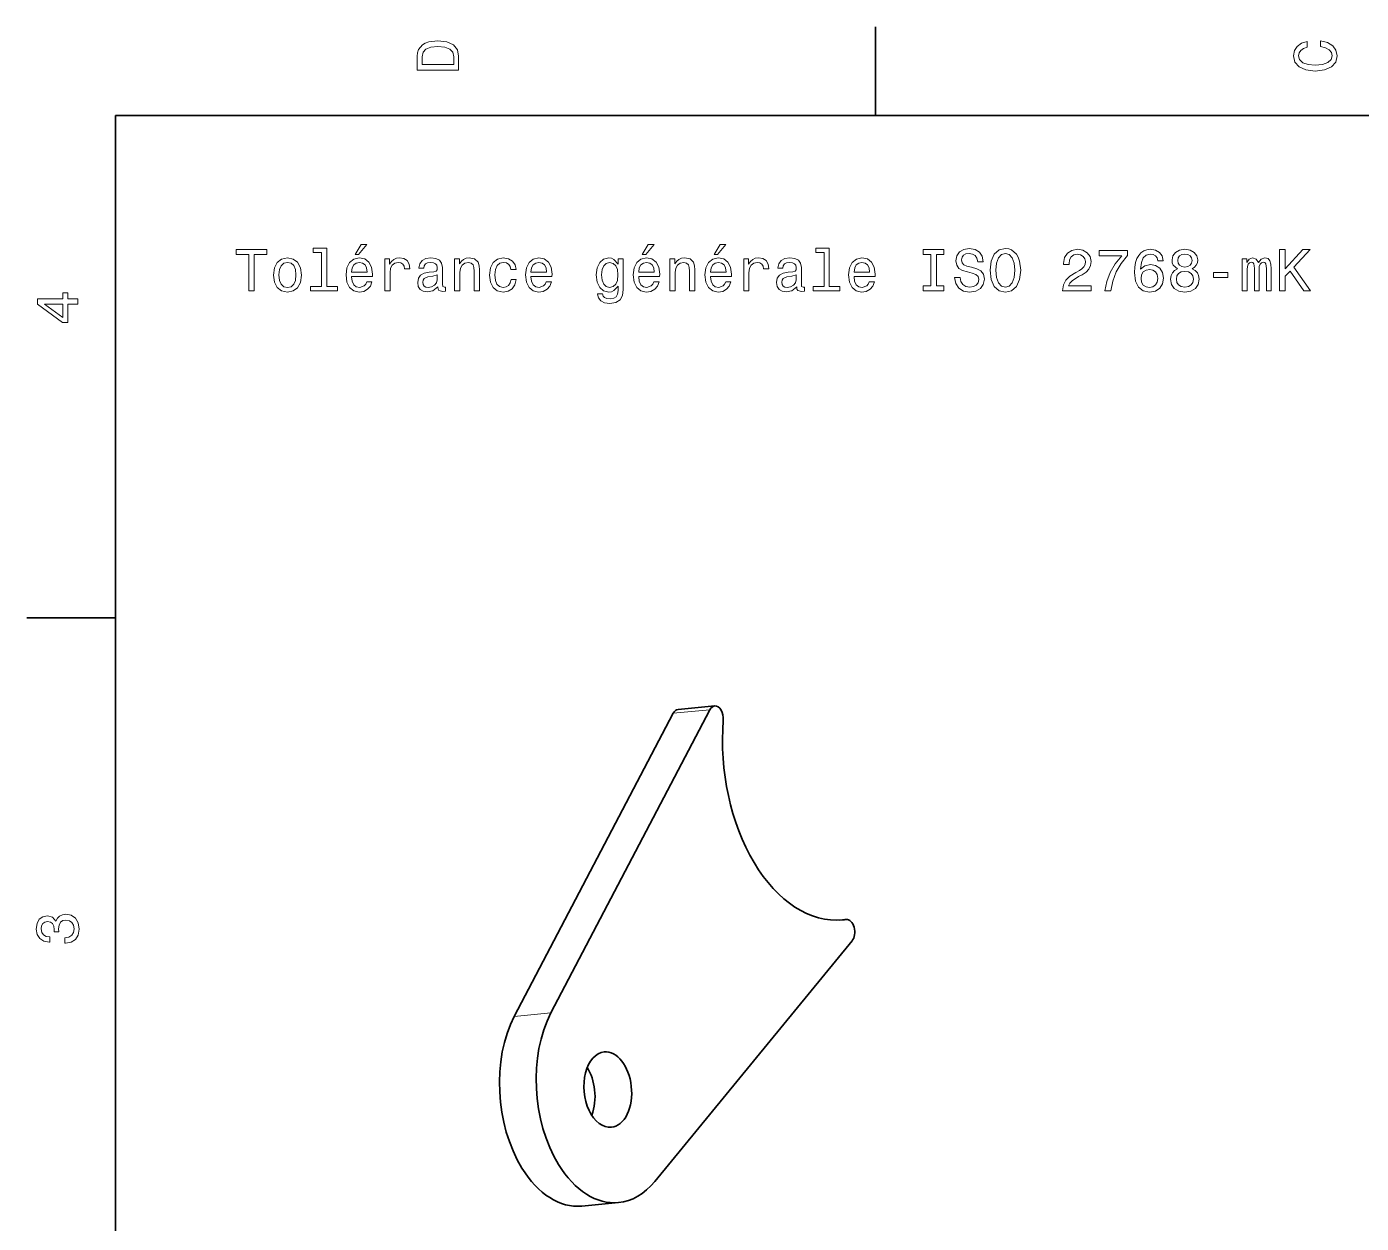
# Model space of a CAD drawing. Extents: x 0 to 297, y 0 to 210.
# Drawn here: x 2.5 to 115.4, y 106.3 to 207.5 of the extents above; entities that cross this region are included whole.
import ezdxf

# ---------------------------------------------------------------- set-up
doc = ezdxf.new("R2010")
doc.units = 0

msp = doc.modelspace()

# ---------------------------------------------------------------- linework, layer by layer
at = {"color": 7, "lineweight": 35, "ltscale": 0.1875}
for p, q in [((74.300003, 200), (74.300003, 207.5)), ((10, 157.5), (2.5, 157.5))]:
    msp.add_line(p, q, dxfattribs=at)
at = {"color": 7, "lineweight": 35}
for p, q in [((287, 200), (10, 200)), ((10, 200), (10, 10)), ((43.735802, 123.788254), (57.182171, 149.42923)), ((46.83712, 124.081123), (60.283489, 149.722107)), ((55.615379, 109.817596), (72.312408, 130.176682))]:
    msp.add_line(p, q, dxfattribs=at)
at = {"color": 7, "lineweight": 13, "ltscale": 0.077878}
for p, q in [((60.283489, 149.722107), (57.182171, 149.42923)), ((43.735802, 123.788254), (46.83712, 124.081123))]:
    msp.add_line(p, q, dxfattribs=at)
at = {"color": 7, "lineweight": 35, "ltscale": 0.077878}
for p, q in [((60.690475, 150.041641), (57.589157, 149.748764)), ((52.549706, 108.033768), (49.448387, 107.740898))]:
    msp.add_line(p, q, dxfattribs=at)
at = {"color": 7, "lineweight": 35, "ltscale": 0.014822}
msp.add_line((71.214752, 131.92627), (71.805023, 131.98201), dxfattribs=at)
at = {"color": 7, "lineweight": 13, "ltscale": 0.014096}
msp.add_line((71.223495, 131.926575), (71.784851, 131.979584), dxfattribs=at)
at = {"color": 7, "lineweight": 13}
for points in [[(35.533215, 204.994965), (35.533215, 203.829971), (39.033215, 203.829971), (39.033215, 204.994965), (38.922264, 205.544678), (38.584366, 205.953171), (38.034657, 206.205338), (37.283215, 206.296112), (36.516644, 206.215424), (36.21405, 206.114563), (35.971977, 205.973343), (35.644165, 205.56485), (35.563473, 205.297562)], [(35.951801, 204.959656), (36.027451, 205.342941), (36.259438, 205.605194), (36.672985, 205.761536), (37.283215, 205.811966), (37.873272, 205.756485), (38.286816, 205.600143), (38.533936, 205.332855), (38.614628, 204.959656), (38.614628, 204.298996), (35.951801, 204.298996)], [(111.93206, 205.817017), (112.35569, 205.716141), (112.658287, 205.549713), (112.844887, 205.317734), (112.905403, 205.045395), (112.814629, 204.71759), (112.54229, 204.460388), (112.098488, 204.28891), (111.483215, 204.233429), (110.872986, 204.28891), (110.424141, 204.455338), (110.151802, 204.71254), (110.055984, 205.045395), (110.106415, 205.287476), (110.247627, 205.494247), (110.474571, 205.655624), (110.787247, 205.766571), (110.787247, 206.245682), (110.308144, 206.094391), (109.94503, 205.832138), (109.718086, 205.474075), (109.637398, 205.045395), (109.763474, 204.510818), (110.116501, 204.10231), (110.696472, 203.840057), (111.483215, 203.749283), (112.269958, 203.840057), (112.84993, 204.10231), (113.208, 204.510818), (113.329041, 205.045395), (113.233215, 205.51442), (112.965927, 205.892654), (112.527161, 206.159943), (111.93206, 206.301163)], [(21.286022, 185.143372), (21.75, 185.143372), (21.75, 188.219742), (22.809078, 188.219742), (22.809078, 188.643372), (20.221903, 188.643372), (20.221903, 188.219742), (21.286022, 188.219742)], [(27.428675, 188.391205), (27.428675, 185.516571), (26.51585, 185.516571), (26.51585, 185.143372), (28.780258, 185.143372), (28.780258, 185.516571), (27.872478, 185.516571), (27.872478, 188.764404), (26.732708, 188.764404), (26.732708, 188.391205)], [(30.278099, 188.219742), (30.575649, 188.219742), (31.276657, 189.077087), (30.782421, 189.077087)], [(54.56628, 188.219742), (54.863831, 188.219742), (55.564838, 189.077087), (55.070602, 189.077087)], [(60.638325, 188.219742), (60.935875, 188.219742), (61.636883, 189.077087), (61.142647, 189.077087)], [(69.932991, 188.391205), (69.932991, 185.516571), (69.020172, 185.516571), (69.020172, 185.143372), (71.284576, 185.143372), (71.284576, 185.516571), (70.376801, 185.516571), (70.376801, 188.764404), (69.23703, 188.764404), (69.23703, 188.391205)], [(78.970451, 185.567001), (78.324921, 185.567001), (78.324921, 185.143372), (80.079964, 185.143372), (80.079964, 185.567001), (79.434433, 185.567001), (79.434433, 188.219742), (80.079964, 188.219742), (80.079964, 188.643372), (78.324921, 188.643372), (78.324921, 188.219742), (78.970451, 188.219742)], [(81.441635, 186.298264), (80.982697, 186.298264), (81.083565, 185.763687), (81.335724, 185.370316), (81.724052, 185.133286), (82.24855, 185.047546), (82.768005, 185.128235), (83.156326, 185.350143), (83.40345, 185.69812), (83.494232, 186.157059), (83.418579, 186.570602), (83.206764, 186.837891), (82.863823, 187.014404), (82.404892, 187.145538), (82.01152, 187.241348), (81.754318, 187.35231), (81.608063, 187.513687), (81.562668, 187.765854), (81.608063, 187.992798), (81.739182, 188.164261), (81.940918, 188.280258), (82.218292, 188.320602), (82.50071, 188.270172), (82.72261, 188.134003), (82.868866, 187.907059), (82.939468, 187.599426), (83.398407, 187.599426), (83.398407, 187.609512), (83.317719, 188.083572), (83.080681, 188.4366), (82.707481, 188.658508), (82.203156, 188.734146), (81.749268, 188.658508), (81.39624, 188.446686), (81.169296, 188.118881), (81.088608, 187.695251), (81.154167, 187.317001), (81.34581, 187.059799), (81.648407, 186.888321), (82.061951, 186.757202), (82.470451, 186.641205), (82.778091, 186.530258), (82.964691, 186.368881), (83.030251, 186.106628), (82.969727, 185.83934), (82.813393, 185.637604), (82.576355, 185.51152), (82.268723, 185.471176), (81.925781, 185.526657), (81.663536, 185.688034), (81.497108, 185.950287)], [(83.978378, 186.893372), (84.069153, 186.106628), (84.331398, 185.526657), (84.739906, 185.168594), (85.274483, 185.047546), (85.804024, 185.168594), (86.217567, 185.526657), (86.47477, 186.106628), (86.570595, 186.893372), (86.47477, 187.675079), (86.363823, 187.992798), (86.217567, 188.255035), (85.804024, 188.613113), (85.551865, 188.703888), (85.274483, 188.739197), (84.734863, 188.613113), (84.326355, 188.260086), (84.069153, 187.680115)], [(90.115982, 185.143372), (92.521606, 185.143372), (92.521606, 185.577087), (90.620308, 185.577087), (90.726219, 185.814117), (90.907776, 186.010803), (91.467567, 186.368881), (91.765121, 186.520172), (92.097977, 186.73703), (92.335007, 186.989197), (92.471176, 187.286743), (92.521606, 187.624634), (92.435867, 188.048264), (92.198837, 188.381119), (91.835724, 188.592941), (91.366707, 188.668594), (90.882553, 188.582855), (90.514404, 188.345825), (90.277367, 187.967575), (90.196678, 187.468292), (90.196678, 187.39769), (90.655609, 187.39769), (90.655609, 187.438034), (90.700996, 187.780975), (90.837166, 188.033142), (91.054024, 188.194519), (91.341492, 188.25), (91.633995, 188.19957), (91.850853, 188.073486), (91.992065, 187.876801), (92.042496, 187.629684), (92.007195, 187.39769), (91.911377, 187.201004), (91.749992, 187.029541), (91.528091, 186.878235), (91.230537, 186.716858), (90.736305, 186.404175), (90.388321, 186.07132), (90.181549, 185.667862), (90.115982, 185.158508)], [(93.681549, 185.143372), (94.190918, 185.143372), (94.357346, 185.97551), (94.649849, 186.752167), (95.063393, 187.473343), (95.60302, 188.149139), (95.60302, 188.567719), (93.202446, 188.567719), (93.202446, 188.108795), (95.118874, 188.108795), (94.564117, 187.427948), (94.145531, 186.716858), (93.85302, 185.960373)], [(98.62896, 187.700287), (98.533142, 188.108795), (98.311234, 188.411377), (97.9683, 188.603027), (97.52449, 188.668594), (97.226944, 188.633286), (96.969734, 188.53746), (96.74279, 188.381119), (96.551147, 188.159225), (96.399857, 187.881851), (96.288902, 187.543945), (96.2183, 187.145538), (96.198128, 186.696686), (96.278816, 185.980545), (96.525932, 185.46109), (96.924347, 185.148422), (97.469017, 185.042511), (97.958214, 185.133286), (98.331413, 185.370316), (98.573486, 185.743515), (98.659218, 186.217575), (98.573486, 186.696686), (98.341499, 187.064835), (97.983429, 187.296829), (97.539619, 187.377518), (97.060516, 187.276657), (96.702446, 186.989197), (96.778099, 187.543945), (96.939476, 187.942368), (97.1866, 188.179398), (97.529533, 188.260086), (97.7817, 188.219742), (97.973343, 188.113831), (98.099419, 187.937317), (98.164986, 187.700287)], [(99.829254, 187.029541), (99.572044, 186.888321), (99.395531, 186.691635), (99.284584, 186.444519), (99.249283, 186.146973), (99.329971, 185.69812), (99.561958, 185.350143), (99.940201, 185.128235), (100.454613, 185.042511), (100.963974, 185.128235), (101.342216, 185.350143), (101.574211, 185.69812), (101.659943, 186.146973), (101.619598, 186.444519), (101.513687, 186.691635), (101.33213, 186.888321), (101.079971, 187.029541), (101.2817, 187.150574), (101.422913, 187.317001), (101.508644, 187.518738), (101.538902, 187.765854), (101.458214, 188.123917), (101.246399, 188.411377), (100.903458, 188.597977), (100.454613, 188.668594), (100.000717, 188.597977), (99.657784, 188.411377), (99.440926, 188.123917), (99.365273, 187.765854), (99.390488, 187.518738), (99.476227, 187.317001)], [(108.468307, 185.143372), (108.932289, 185.143372), (108.932289, 186.389053), (109.345833, 186.832855), (110.520905, 185.143372), (111.085747, 185.143372), (109.673637, 187.170746), (111.045395, 188.643372), (110.430122, 188.643372), (108.932289, 187.02449), (108.932289, 188.643372), (108.468307, 188.643372)], [(23.378963, 186.494949), (23.459654, 185.879684), (23.691643, 185.425797), (24.059799, 185.143372), (24.554035, 185.047546), (25.043228, 185.143372), (25.411383, 185.420746), (25.643372, 185.874634), (25.729107, 186.494949), (25.643372, 187.110229), (25.411383, 187.569168), (25.043228, 187.846542), (24.554035, 187.947403), (24.059799, 187.846542), (23.691643, 187.564117), (23.459654, 187.110229)], [(23.832853, 186.5), (23.878242, 186.953888), (24.019453, 187.281708), (24.246399, 187.483429), (24.554035, 187.554031), (24.856628, 187.483429), (25.083574, 187.286743), (25.224785, 186.953888), (25.275215, 186.5), (25.224785, 186.041061), (25.083574, 185.708206), (24.856628, 185.506485), (24.554035, 185.440918), (24.246399, 185.506485), (24.019453, 185.708206), (23.878242, 186.041061)], [(29.970461, 186.368881), (31.745678, 186.368881), (31.750721, 186.575653), (31.670029, 187.155624), (31.448128, 187.58934), (31.0951, 187.851578), (30.62608, 187.947403), (30.167149, 187.846542), (29.814121, 187.564117), (29.587177, 187.105194), (29.506485, 186.5), (29.582134, 185.879684), (29.809078, 185.425797), (30.157061, 185.143372), (30.61095, 185.047546), (31.004322, 185.113113), (31.327089, 185.284576), (31.564121, 185.556915), (31.700289, 185.920029), (31.261528, 185.920029), (31.17075, 185.718292), (31.039625, 185.567001), (30.666428, 185.445969), (30.378963, 185.501434), (30.162104, 185.677948), (30.020893, 185.965424), (29.970461, 186.353745)], [(29.970461, 186.742081), (30.025936, 187.090057), (30.162104, 187.34726), (30.368877, 187.503601), (30.641211, 187.559082), (30.908501, 187.503601), (31.115274, 187.34726), (31.241356, 187.090057), (31.286743, 186.742081)], [(32.784584, 185.143372), (33.228386, 185.143372), (33.228386, 186.691635), (33.273773, 187.064835), (33.409943, 187.332138), (33.631844, 187.493515), (33.929394, 187.548996), (34.151299, 187.513687), (34.317722, 187.412827), (34.418587, 187.241348), (34.453892, 187.009369), (34.90274, 187.009369), (34.84222, 187.417862), (34.675793, 187.710373), (34.398415, 187.886887), (34.020172, 187.947403), (33.76297, 187.907059), (33.541065, 187.806198), (33.344379, 187.63472), (33.188042, 187.40274), (33.188042, 187.851578), (32.784584, 187.851578)], [(37.26297, 185.496399), (37.26297, 185.481262), (37.288185, 185.309799), (37.363831, 185.188766), (37.681557, 185.092941), (37.928673, 185.133286), (37.928673, 185.476227), (37.822769, 185.46109), (37.681557, 185.526657), (37.656342, 185.728394), (37.656342, 187.130402), (37.595821, 187.48848), (37.419312, 187.740631), (37.111671, 187.891937), (36.677956, 187.947403), (36.254326, 187.886887), (35.941643, 187.715424), (35.744957, 187.44812), (35.679398, 187.095108), (35.679398, 187.064835), (36.077812, 187.064835), (36.113113, 187.276657), (36.224064, 187.427948), (36.405621, 187.518738), (36.662827, 187.554031), (36.909943, 187.528824), (37.086456, 187.453171), (37.192364, 187.322052), (37.227669, 187.140488), (37.207493, 186.92868), (37.126801, 186.822769), (36.925072, 186.772339), (36.546829, 186.731995), (36.113113, 186.641205), (35.805477, 186.479828), (35.62392, 186.227661), (35.568443, 185.854462), (35.618877, 185.521606), (35.775215, 185.27449), (36.027378, 185.118149), (36.375359, 185.062683), (36.844383, 185.168594)], [(38.690201, 185.143372), (39.134007, 185.143372), (39.134007, 186.706772), (39.179398, 187.064835), (39.325649, 187.327087), (39.552593, 187.48848), (39.855186, 187.548996), (40.097263, 187.498566), (40.248558, 187.362396), (40.324207, 187.135452), (40.349426, 186.832855), (40.349426, 185.143372), (40.793228, 185.143372), (40.793228, 186.92363), (40.773056, 187.281708), (40.682278, 187.579254), (40.384727, 187.851578), (39.92075, 187.947403), (39.663544, 187.912109), (39.446686, 187.816284), (39.260086, 187.654892), (39.113831, 187.438034), (39.113831, 187.851578), (38.690201, 187.851578)], [(43.451012, 186.953888), (43.889771, 186.953888), (43.798992, 187.357346), (43.582134, 187.675079), (43.24424, 187.871765), (42.805477, 187.947403), (42.321327, 187.846542), (41.953171, 187.564117), (41.721184, 187.105194), (41.640491, 186.489914), (41.716141, 185.879684), (41.943085, 185.425797), (42.301155, 185.143372), (42.790348, 185.047546), (43.224068, 185.123199), (43.561962, 185.335007), (43.793949, 185.667862), (43.894814, 186.111664), (43.471184, 186.111664), (43.395535, 185.829254), (43.254326, 185.617432), (43.052597, 185.486313), (42.805477, 185.445969), (42.497841, 185.51152), (42.27594, 185.713257), (42.139771, 186.041061), (42.094383, 186.505035), (42.139771, 186.958939), (42.280983, 187.286743), (42.507927, 187.48848), (42.805477, 187.559082), (43.067726, 187.513687), (43.264412, 187.39769), (43.395535, 187.206055)], [(45.150578, 186.368881), (46.925793, 186.368881), (46.930836, 186.575653), (46.850143, 187.155624), (46.628242, 187.58934), (46.275215, 187.851578), (45.806198, 187.947403), (45.347263, 187.846542), (44.99424, 187.564117), (44.767292, 187.105194), (44.6866, 186.5), (44.762249, 185.879684), (44.989193, 185.425797), (45.337177, 185.143372), (45.791069, 185.047546), (46.184441, 185.113113), (46.507206, 185.284576), (46.74424, 185.556915), (46.880402, 185.920029), (46.441643, 185.920029), (46.350864, 185.718292), (46.219742, 185.567001), (45.846542, 185.445969), (45.559078, 185.501434), (45.34222, 185.677948), (45.201012, 185.965424), (45.150578, 186.353745)], [(45.150578, 186.742081), (45.206055, 187.090057), (45.34222, 187.34726), (45.548992, 187.503601), (45.821327, 187.559082), (46.088615, 187.503601), (46.295387, 187.34726), (46.421471, 187.090057), (46.466858, 186.742081)], [(52.942364, 185.264404), (52.942364, 187.851578), (52.51873, 187.851578), (52.51873, 187.412827), (52.17075, 187.811234), (51.958931, 187.912109), (51.721901, 187.947403), (51.293228, 187.846542), (50.960373, 187.564117), (50.743515, 187.110229), (50.667866, 186.5), (50.743515, 185.88472), (50.960373, 185.430832), (51.293228, 185.143372), (51.721901, 185.047546), (51.963974, 185.082855), (52.165707, 185.17363), (52.51873, 185.556915), (52.51873, 185.17363), (52.478386, 184.871033), (52.367435, 184.654175), (52.155617, 184.528091), (51.837894, 184.482712), (51.560516, 184.51297), (51.363831, 184.588623), (51.247837, 184.719742), (51.212536, 184.896255), (50.783859, 184.896255), (50.783859, 184.876083), (50.849422, 184.553314), (51.051151, 184.311234), (51.373917, 184.154892), (51.812679, 184.099426), (52.337173, 184.175079), (52.685158, 184.386887), (52.881844, 184.755051)], [(51.126801, 186.5), (51.172188, 186.948853), (51.308357, 187.281708), (51.520172, 187.478394), (51.802593, 187.548996), (52.100143, 187.478394), (52.322044, 187.281708), (52.458214, 186.948853), (52.508644, 186.5), (52.458214, 186.041061), (52.322044, 185.713257), (52.100143, 185.51152), (51.802593, 185.445969), (51.520172, 185.51152), (51.308357, 185.713257), (51.172188, 186.046112)], [(54.258644, 186.368881), (56.033859, 186.368881), (56.038902, 186.575653), (55.95821, 187.155624), (55.736309, 187.58934), (55.383282, 187.851578), (54.914265, 187.947403), (54.45533, 187.846542), (54.102303, 187.564117), (53.875359, 187.105194), (53.794666, 186.5), (53.870316, 185.879684), (54.09726, 185.425797), (54.445244, 185.143372), (54.899132, 185.047546), (55.292507, 185.113113), (55.615273, 185.284576), (55.852303, 185.556915), (55.988472, 185.920029), (55.549709, 185.920029), (55.458931, 185.718292), (55.327808, 185.567001), (54.954609, 185.445969), (54.667145, 185.501434), (54.450287, 185.677948), (54.309074, 185.965424), (54.258644, 186.353745)], [(54.258644, 186.742081), (54.314117, 187.090057), (54.450287, 187.34726), (54.657059, 187.503601), (54.929394, 187.559082), (55.196686, 187.503601), (55.403458, 187.34726), (55.529537, 187.090057), (55.574924, 186.742081)], [(56.906338, 185.143372), (57.35014, 185.143372), (57.35014, 186.706772), (57.395531, 187.064835), (57.541782, 187.327087), (57.76873, 187.48848), (58.071323, 187.548996), (58.313396, 187.498566), (58.464695, 187.362396), (58.540344, 187.135452), (58.565559, 186.832855), (58.565559, 185.143372), (59.009365, 185.143372), (59.009365, 186.92363), (58.989189, 187.281708), (58.898411, 187.579254), (58.600861, 187.851578), (58.136887, 187.947403), (57.879681, 187.912109), (57.662823, 187.816284), (57.476223, 187.654892), (57.329967, 187.438034), (57.329967, 187.851578), (56.906338, 187.851578)], [(60.330688, 186.368881), (62.105904, 186.368881), (62.110947, 186.575653), (62.030254, 187.155624), (61.808353, 187.58934), (61.455326, 187.851578), (60.986309, 187.947403), (60.527374, 187.846542), (60.174347, 187.564117), (59.947403, 187.105194), (59.866711, 186.5), (59.94236, 185.879684), (60.169304, 185.425797), (60.517288, 185.143372), (60.971176, 185.047546), (61.364552, 185.113113), (61.687317, 185.284576), (61.924347, 185.556915), (62.060516, 185.920029), (61.621754, 185.920029), (61.530975, 185.718292), (61.399853, 185.567001), (61.026653, 185.445969), (60.739189, 185.501434), (60.522331, 185.677948), (60.381119, 185.965424), (60.330688, 186.353745)], [(60.330688, 186.742081), (60.386162, 187.090057), (60.522331, 187.34726), (60.729103, 187.503601), (61.001438, 187.559082), (61.26873, 187.503601), (61.475502, 187.34726), (61.601582, 187.090057), (61.646969, 186.742081)], [(63.14481, 185.143372), (63.588612, 185.143372), (63.588612, 186.691635), (63.634003, 187.064835), (63.770168, 187.332138), (63.992069, 187.493515), (64.289619, 187.548996), (64.51152, 187.513687), (64.677948, 187.412827), (64.778809, 187.241348), (64.814117, 187.009369), (65.262962, 187.009369), (65.202446, 187.417862), (65.036018, 187.710373), (64.758636, 187.886887), (64.380402, 187.947403), (64.123199, 187.907059), (63.901291, 187.806198), (63.704605, 187.63472), (63.548267, 187.40274), (63.548267, 187.851578), (63.14481, 187.851578)], [(67.623192, 185.496399), (67.623192, 185.481262), (67.648407, 185.309799), (67.72406, 185.188766), (68.041779, 185.092941), (68.288895, 185.133286), (68.288895, 185.476227), (68.182991, 185.46109), (68.041779, 185.526657), (68.016563, 185.728394), (68.016563, 187.130402), (67.956047, 187.48848), (67.779533, 187.740631), (67.471893, 187.891937), (67.038177, 187.947403), (66.614548, 187.886887), (66.301865, 187.715424), (66.105179, 187.44812), (66.039619, 187.095108), (66.039619, 187.064835), (66.438034, 187.064835), (66.473343, 187.276657), (66.58429, 187.427948), (66.765846, 187.518738), (67.023048, 187.554031), (67.270172, 187.528824), (67.446686, 187.453171), (67.552589, 187.322052), (67.587891, 187.140488), (67.567719, 186.92868), (67.48703, 186.822769), (67.285294, 186.772339), (66.907059, 186.731995), (66.473343, 186.641205), (66.165695, 186.479828), (65.984146, 186.227661), (65.928665, 185.854462), (65.979103, 185.521606), (66.135437, 185.27449), (66.387604, 185.118149), (66.73558, 185.062683), (67.204605, 185.168594)], [(72.474777, 186.368881), (74.249992, 186.368881), (74.255035, 186.575653), (74.174347, 187.155624), (73.952438, 187.58934), (73.599411, 187.851578), (73.130402, 187.947403), (72.671463, 187.846542), (72.318436, 187.564117), (72.091492, 187.105194), (72.010803, 186.5), (72.086449, 185.879684), (72.313393, 185.425797), (72.661377, 185.143372), (73.115265, 185.047546), (73.508636, 185.113113), (73.831406, 185.284576), (74.068436, 185.556915), (74.204605, 185.920029), (73.765839, 185.920029), (73.675064, 185.718292), (73.543945, 185.567001), (73.170746, 185.445969), (72.883278, 185.501434), (72.66642, 185.677948), (72.525208, 185.965424), (72.474777, 186.353745)], [(72.474777, 186.742081), (72.530251, 187.090057), (72.66642, 187.34726), (72.873192, 187.503601), (73.145523, 187.559082), (73.412819, 187.503601), (73.619591, 187.34726), (73.745667, 187.090057), (73.791061, 186.742081)], [(84.462524, 186.893372), (84.517998, 187.503601), (84.684425, 187.952454), (84.941635, 188.224777), (85.274483, 188.320602), (85.602295, 188.224777), (85.859497, 187.947403), (86.025925, 187.498566), (86.086441, 186.893372), (86.025925, 186.283142), (85.859497, 185.83429), (85.602295, 185.561966), (85.274483, 185.471176), (84.941635, 185.561966), (84.684425, 185.83429), (84.517998, 186.278091)], [(99.844383, 187.72551), (99.884727, 187.947403), (100.00576, 188.118881), (100.197403, 188.224777), (100.454613, 188.265137), (100.706772, 188.224777), (100.898415, 188.118881), (101.019455, 187.947403), (101.064842, 187.72551), (101.019455, 187.498566), (100.898415, 187.322052), (100.706772, 187.206055), (100.454613, 187.170746), (100.197403, 187.21109), (100.00576, 187.322052), (99.884727, 187.498566)], [(105.306206, 185.143372), (105.714706, 185.143372), (105.714706, 186.953888), (105.739922, 187.226227), (105.815567, 187.422913), (105.931564, 187.53891), (106.082863, 187.58429), (106.203896, 187.543945), (106.284592, 187.443085), (106.324936, 187.271606), (106.340065, 187.044662), (106.340065, 185.143372), (106.723351, 185.143372), (106.723351, 186.953888), (106.748566, 187.221176), (106.824211, 187.417862), (106.945251, 187.53891), (107.09655, 187.58429), (107.217583, 187.543945), (107.298279, 187.443085), (107.348709, 187.044662), (107.348709, 185.143372), (107.75721, 185.143372), (107.75721, 187.014404), (107.731995, 187.40274), (107.651306, 187.700287), (107.489922, 187.881851), (107.227669, 187.947403), (106.920036, 187.846542), (106.683006, 187.554031), (106.496407, 187.841492), (106.183723, 187.947403), (105.896263, 187.846542), (105.699577, 187.564117), (105.699577, 187.851578), (105.306206, 187.851578)], [(37.212536, 186.091492), (37.152016, 185.829254), (36.990635, 185.627518), (36.748558, 185.496399), (36.451012, 185.451004), (36.259369, 185.476227), (36.123199, 185.556915), (36.037464, 185.69812), (36.012249, 185.894806), (36.032421, 186.07132), (36.113113, 186.197403), (36.435879, 186.338623), (36.844383, 186.399139), (37.212536, 186.520172)], [(67.572762, 186.091492), (67.512238, 185.829254), (67.350861, 185.627518), (67.10878, 185.496399), (66.811234, 185.451004), (66.619591, 185.476227), (66.483429, 185.556915), (66.39769, 185.69812), (66.372475, 185.894806), (66.392647, 186.07132), (66.473343, 186.197403), (66.796104, 186.338623), (67.204605, 186.399139), (67.572762, 186.520172)], [(98.170029, 186.21254), (98.114548, 185.894806), (97.973343, 185.65274), (97.746391, 185.491348), (97.463974, 185.440918), (97.166428, 185.491348), (96.939476, 185.64769), (96.793228, 185.889771), (96.747833, 186.207489), (96.798271, 186.520172), (96.939476, 186.757202), (97.171471, 186.908508), (97.484146, 186.963974), (97.756485, 186.908508), (97.973343, 186.762253), (98.114548, 186.525223)], [(99.733429, 186.157059), (99.778816, 186.424347), (99.925072, 186.626083), (100.152016, 186.757202), (100.454613, 186.802597), (100.752159, 186.757202), (100.979111, 186.626083), (101.125359, 186.424347), (101.175797, 186.157059), (101.125359, 185.869598), (100.979111, 185.65274), (100.752159, 185.51152), (100.454613, 185.466141), (100.152016, 185.51152), (99.925072, 185.65274), (99.778816, 185.869598)], [(102.880409, 186.298264), (104.100868, 186.298264), (104.100868, 186.696686), (102.880409, 186.696686)], [(6.833213, 184.02739), (6.833213, 184.481277), (5.965778, 184.481277), (5.965778, 184.98056), (5.56232, 184.98056), (5.56232, 184.481277), (3.408862, 184.481277), (3.408862, 184.022339), (5.521974, 182.489197), (5.965778, 182.489197), (5.965778, 184.02739)], [(5.56232, 182.912827), (3.993876, 184.02739), (5.56232, 184.02739)], [(5.73379, 129.979111), (5.769093, 129.979111), (6.253242, 130.059799), (6.616354, 130.296829), (6.848343, 130.670029), (6.934078, 131.164276), (6.848343, 131.688766), (6.626441, 132.082138), (6.273415, 132.334305), (5.819525, 132.425079), (5.521974, 132.384735), (5.279899, 132.273788), (5.0933, 132.092224), (4.957133, 131.850143), (4.684798, 132.177963), (4.251081, 132.293961), (3.857709, 132.218307), (3.560158, 132.00145), (3.373559, 131.648422), (3.307997, 131.164276), (3.388689, 130.710388), (3.610591, 130.362396), (3.963617, 130.135452), (4.432637, 130.059799), (4.46794, 130.059799), (4.46794, 130.508652), (4.145173, 130.548996), (3.913184, 130.680115), (3.771974, 130.891937), (3.721542, 131.189484), (3.761888, 131.451736), (3.867795, 131.643372), (4.039265, 131.759369), (4.271254, 131.804764), (4.518372, 131.759369), (4.684798, 131.638336), (4.785663, 131.426514), (4.815922, 131.139053), (4.810879, 130.942368), (5.209294, 130.942368), (5.199208, 131.189484), (5.244596, 131.507217), (5.365634, 131.744247), (5.56232, 131.885452), (5.819525, 131.935883), (6.112032, 131.880417), (6.328891, 131.734161), (6.465058, 131.502167), (6.510447, 131.194534), (6.460014, 130.876801), (6.308718, 130.644821), (6.066643, 130.498566), (5.73379, 130.443085)]]:
    msp.add_lwpolyline(points, close=True, dxfattribs=at)
at = {"color": 7, "lineweight": 35}
for centre, major_axis, start_param, end_param in [((57.683182, 148.753204), (-0.094017, 0.995567), 0.0000173391, 0.7667909238), ((60.784504, 149.046066), (-0.094017, 0.995567), 0.0000173391, 0.7667909238), ((60.784504, 149.046066), (-0.094017, 0.995567), 4.4402123172, 6.2832026463), ((70.186562, 145.883575), (1.316233, -13.937988), 4.4402123172, 6.2831383204), ((70.186562, 145.883575), (1.316233, -13.937988), 6.2831383204, 6.3155298552), ((71.899017, 130.986435), (-0.094017, 0.995567), 6.2831441364, 6.3155298552), ((71.899017, 130.986435), (-0.094017, 0.995567), 3.7057659414, 6.2831441364), ((48.545532, 117.298347), (-0.902559, 9.55748), 0.7667909238, 2.2362784326), ((51.646854, 117.591225), (-0.902559, 9.55748), 0.7667909238, 2.2362784326), ((51.646854, 117.591225), (-0.300854, 3.185829), 0.0000359899, 3.1416286435), ((51.646854, 117.591225), (-0.300854, 3.185829), 4.7400705752, 6.2832212971), ((48.545532, 117.298347), (-0.300854, 3.185829), 4.7400705752, 5.3951262213), ((48.545532, 117.298347), (-0.300854, 3.185829), 4.0299150148, 4.7400705752), ((51.646854, 117.591225), (-0.300854, 3.185829), 3.1416286435, 4.7400705752), ((48.545532, 117.298347), (-0.902559, 9.55748), 2.2362784326, 3.1416411294), ((51.646854, 117.591225), (-0.902559, 9.55748), 2.2362784326, 3.1416411294), ((51.646854, 117.591225), (-0.902559, 9.55748), 3.1416411294, 3.7057659414)]:
    msp.add_ellipse(centre, major_axis=major_axis, ratio=0.627298, start_param=start_param, end_param=end_param, dxfattribs=at)

doc.saveas('drawing.dxf')
